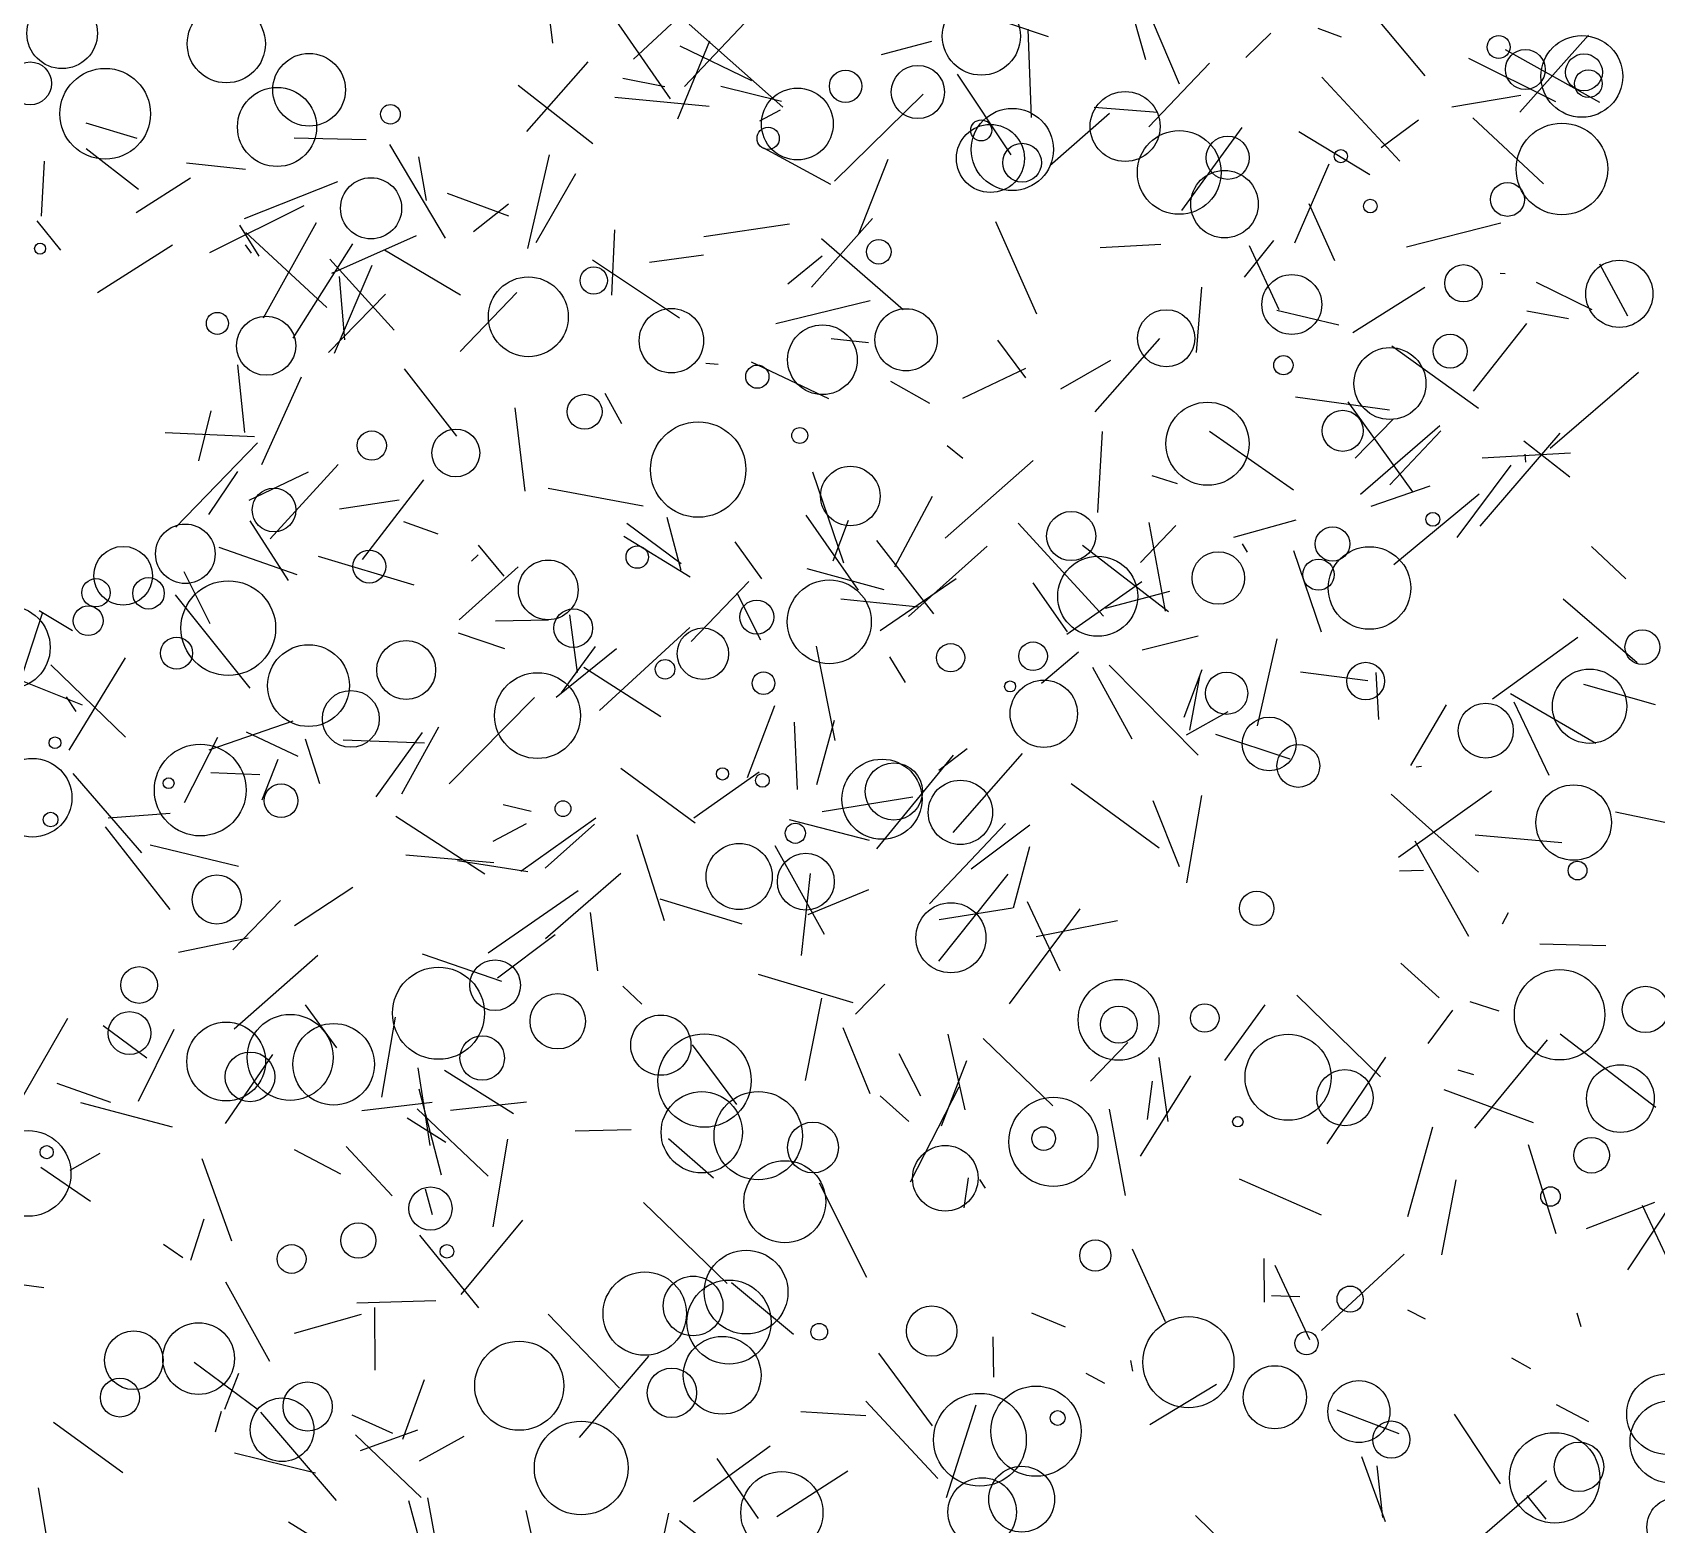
# Model space of a CAD drawing. Header units: millimetres. Extents: x -15 to 2017, y -16 to 2019.
# Drawn here: x 1496.4 to 1834.7, y 676.3 to 987.2 of the extents above; entities that cross this region are included whole.
import ezdxf

# ---------------------------------------------------------------- set-up
doc = ezdxf.new("R2010")
doc.units = ezdxf.units.MM

msp = doc.modelspace()

# ---------------------------------------------------------------- linework, layer by layer
at = {"color": 227}
for p, q in [((1602.28, 1004.83), (1604.75, 984.92)), ((1703.3, 917.16), (1690.15, 910.9)), ((1720.71, 762.86), (1724.01, 744.86))]:
    msp.add_line(p, q, dxfattribs=at)
at = {"color": 34}
for p, q in [((1621.62, 981.57), (1640.76, 999.5)), ((1550.66, 843.68), (1533.17, 837.61))]:
    msp.add_line(p, q, dxfattribs=at)
at = {"color": 225}
for p, q in [((1632.24, 975.89), (1650.71, 995.44)), ((1552.93, 951.07), (1533.28, 941.27))]:
    msp.add_line(p, q, dxfattribs=at)
at = {"color": 56}
for p, q in [((1724.24, 995.76), (1728.26, 981.5)), ((1618.08, 858.77), (1605.52, 848.59)), ((1792.89, 748.1), (1789.94, 732.5))]:
    msp.add_line(p, q, dxfattribs=at)
at = {"color": 104}
for p, q in [((1771.59, 995.92), (1786.49, 978.1)), ((1749.88, 942.76), (1756.04, 929.47)), ((1585.33, 864.8), (1597.62, 875.84))]:
    msp.add_line(p, q, dxfattribs=at)
at = {"color": 51}
for p, q in [((1735.37, 976.4), (1727.72, 994.4)), ((1762.3, 951.55), (1767.66, 939.64))]:
    msp.add_line(p, q, dxfattribs=at)
at = {"color": 165}
for p, q in [((1617.94, 989.64), (1629.22, 973.32)), ((1569.75, 941.89), (1585.55, 932.49)), ((1560.34, 887.92), (1572.77, 889.81)), ((1535.26, 879.96), (1551.47, 874.26)), ((1574.44, 761.07), (1582.51, 756))]:
    msp.add_line(p, q, dxfattribs=at)
at = {"color": 50}
for p, q in [((1652.74, 971.63), (1633.19, 988.87)), ((1527.71, 731.87), (1523.74, 734.69))]:
    msp.add_line(p, q, dxfattribs=at)
at = {"color": 15}
for p, q in [((1699.93, 989.06), (1707.99, 986.36)), ((1654.04, 823.18), (1670.73, 818.87)), ((1578.68, 681.91), (1581.65, 665.68))]:
    msp.add_line(p, q, dxfattribs=at)
at = {"color": 26}
for p, q in [((1769.1, 986.16), (1764.25, 988)), ((1565.91, 964.83), (1550.91, 965.16)), ((1755.6, 860.85), (1751.51, 842.69))]:
    msp.add_line(p, q, dxfattribs=at)
at = {"color": 91}
for p, q in [((1630.83, 969.18), (1637.5, 985.44)), ((1729.6, 894.86), (1734.89, 893.18))]:
    msp.add_line(p, q, dxfattribs=at)
at = {"color": 157}
for p, q in [((1683.68, 985.31), (1673.2, 982.49)), ((1631.57, 875.08), (1628.64, 886.12)), ((1613.65, 859.27), (1606.52, 849.62)), ((1550.99, 716.16), (1564.95, 720.17))]:
    msp.add_line(p, q, dxfattribs=at)
at = {"color": 218}
msp.add_line((1703.73, 987.82), (1704.49, 969.48), dxfattribs=at)
at = {"color": 124}
for p, q in [((1749.2, 981.95), (1754.35, 987.05)), ((1748.37, 967.38), (1735.77, 950.1)), ((1531.06, 897.9), (1533.66, 908.35)), ((1573.69, 885.31), (1580.87, 882.71)), ((1550.96, 754.43), (1560.58, 749.36))]:
    msp.add_line(p, q, dxfattribs=at)
at = {"color": 253}
for p, q in [((1806.28, 970.53), (1820.56, 986.6)), ((1738.89, 920.47), (1740, 934.13)), ((1665.21, 779.88), (1670.83, 766.09)), ((1685.81, 759.37), (1691.07, 772.97)), ((1508.52, 743.65), (1498.15, 750.68)), ((1641.14, 726.52), (1623.67, 743.42))]:
    msp.add_line(p, q, dxfattribs=at)
at = {"color": 130}
for p, q in [((1646.24, 977.1), (1631.37, 984.3)), ((1810.39, 797.29), (1824.2, 796.94)), ((1582.21, 770.99), (1596.59, 761.95))]:
    msp.add_line(p, q, dxfattribs=at)
at = {"color": 42}
for p, q in [((1813.76, 972.69), (1795.64, 981.76)), ((1567.11, 938.6), (1559.24, 920.29)), ((1753.1, 784.59), (1744.71, 773)), ((1732.97, 760.25), (1731.1, 773.62))]:
    msp.add_line(p, q, dxfattribs=at)
at = {"color": 245}
for p, q in [((1803.23, 983.64), (1822.86, 972.62)), ((1779.07, 908.5), (1759.54, 911.17))]:
    msp.add_line(p, q, dxfattribs=at)
at = {"color": 85}
for p, q in [((1599.39, 966.54), (1612.19, 981.02)), ((1619.36, 977.67), (1628.15, 975.88)), ((1814.61, 903.71), (1797.89, 884.28)), ((1628.04, 802.06), (1622.35, 820.01))]:
    msp.add_line(p, q, dxfattribs=at)
at = {"color": 48}
msp.add_line((1700.3, 961.66), (1689.11, 978.45), dxfattribs=at)
at = {"color": 198}
for p, q in [((1741.64, 980.74), (1728.95, 967.53)), ((1593.31, 790.18), (1605.3, 799.27)), ((1577.04, 689.6), (1586.36, 694.74))]:
    msp.add_line(p, q, dxfattribs=at)
at = {"color": 234}
for p, q in [((1781.27, 960.34), (1764.99, 977.87)), ((1609.5, 957.72), (1601.25, 943.34)), ((1735.35, 813.35), (1729.89, 827.08))]:
    msp.add_line(p, q, dxfattribs=at)
at = {"color": 176}
for p, q in [((1597.57, 976.17), (1613.16, 964.05)), ((1796.91, 758.89), (1812.01, 777.31)), ((1696.5, 715.4), (1696.62, 706.99))]:
    msp.add_line(p, q, dxfattribs=at)
at = {"color": 21}
for p, q in [((1652.45, 972.78), (1639.8, 975.88)), ((1754.92, 943.85), (1748.85, 936.2)), ((1573.38, 828.55), (1581.08, 842.5)), ((1526.82, 795.59), (1541.31, 798.56)), ((1672.67, 712.05), (1683.83, 696.85))]:
    msp.add_line(p, q, dxfattribs=at)
at = {"color": 121}
for p, q in [((1637.41, 971.71), (1617.71, 973.62)), ((1648.36, 873.31), (1642.79, 881.05)), ((1776.87, 844.06), (1776.33, 853.85)), ((1691.34, 748.52), (1690.43, 742.3))]:
    msp.add_line(p, q, dxfattribs=at)
at = {"color": 12}
for p, q in [((1652.14, 970.97), (1647.85, 968.72)), ((1660.9, 824.85), (1679.82, 827.92))]:
    msp.add_line(p, q, dxfattribs=at)
at = {"color": 93}
for p, q in [((1681.94, 974.31), (1663.46, 956.2)), ((1719.51, 865.53), (1701.72, 884.94)), ((1541.77, 850.58), (1526.18, 869.98))]:
    msp.add_line(p, q, dxfattribs=at)
at = {"color": 45}
msp.add_line((1730.82, 970.49), (1717.58, 971.5), dxfattribs=at)
at = {"color": 192}
for p, q in [((1792.1, 971.68), (1806.49, 974.09)), ((1672.22, 881.36), (1684.14, 866.03)), ((1610.4, 694.44), (1624.78, 711.39))]:
    msp.add_line(p, q, dxfattribs=at)
at = {"color": 170}
for p, q in [((1518.19, 965.08), (1507.63, 968.24)), ((1685, 685.89), (1670.01, 702.01)), ((1579.56, 663.74), (1574.79, 681.22))]:
    msp.add_line(p, q, dxfattribs=at)
at = {"color": 86}
for p, q in [((1720.78, 970.3), (1708.37, 959.39)), ((1699.62, 811.78), (1685.14, 793.68)), ((1792.77, 669.02), (1811.78, 685.51))]:
    msp.add_line(p, q, dxfattribs=at)
at = {"color": 89}
for p, q in [((1777.37, 963.19), (1785.14, 968.94)), ((1812.34, 832.39), (1805.1, 847.67)), ((1532.12, 739.96), (1529.33, 731.32))]:
    msp.add_line(p, q, dxfattribs=at)
at = {"color": 84}
for p, q in [((1796.49, 969.36), (1811.19, 955.6)), ((1776.49, 688.53), (1777.64, 677.81))]:
    msp.add_line(p, q, dxfattribs=at)
at = {"color": 27}
for p, q in [((1775.04, 957.54), (1760.22, 966.48)), ((1561.77, 755.04), (1571.32, 744.82)), ((1651.46, 677.98), (1666.29, 687.49))]:
    msp.add_line(p, q, dxfattribs=at)
at = {"color": 72}
msp.add_line((1518.49, 954.45), (1507.61, 962.95), dxfattribs=at)
at = {"color": 254}
for p, q in [((1570.81, 963.84), (1582.4, 944.3)), ((1612.6, 803.79), (1614.1, 791.67))]:
    msp.add_line(p, q, dxfattribs=at)
at = {"color": 20}
for p, q in [((1576.82, 961.28), (1578.39, 952.17)), ((1779.47, 828.48), (1797.65, 812.2)), ((1592.49, 814.14), (1574.19, 815.78))]:
    msp.add_line(p, q, dxfattribs=at)
at = {"color": 22}
msp.add_line((1604.08, 961.69), (1599.53, 942.14), dxfattribs=at)
at = {"color": 226}
msp.add_line((1662.72, 955.5), (1648.76, 963.07), dxfattribs=at)
at = {"color": 194}
for p, q in [((1498.27, 948.88), (1498.91, 960.32)), ((1840.33, 724.62), (1831.81, 742.75))]:
    msp.add_line(p, q, dxfattribs=at)
at = {"color": 145}
msp.add_line((1540.78, 958.59), (1528.49, 959.93), dxfattribs=at)
at = {"color": 107}
for p, q in [((1668.49, 945.08), (1674.64, 960.79)), ((1831.01, 916.31), (1812.55, 900.48)), ((1797.78, 890.97), (1780, 876.24)), ((1695.26, 880.15), (1678.93, 865.46)), ((1549.72, 676.89), (1569.24, 664.83))]:
    msp.add_line(p, q, dxfattribs=at)
at = {"color": 106}
for p, q in [((1759.41, 943.34), (1766.53, 959.79)), ((1822.09, 839), (1804.3, 849.35))]:
    msp.add_line(p, q, dxfattribs=at)
at = {"color": 101}
msp.add_line((1529.31, 956.78), (1517.98, 949.62), dxfattribs=at)
at = {"color": 236}
msp.add_line((1540.6, 948.41), (1560.03, 956.14), dxfattribs=at)
at = {"color": 54}
msp.add_line((1595.67, 948.92), (1582.88, 953.6), dxfattribs=at)
at = {"color": 195}
for p, q in [((1595.59, 951.43), (1588.27, 945.61)), ((1718.83, 942.39), (1731.5, 943.03)), ((1663.4, 843.84), (1659.71, 830.39)), ((1543.76, 832.52), (1533.59, 832.92)), ((1732.44, 718.56), (1725.59, 733.71)), ((1686.83, 681.92), (1693, 701.24))]:
    msp.add_line(p, q, dxfattribs=at)
at = {"color": 216}
msp.add_line((1497.35, 947.89), (1502.24, 941.84), dxfattribs=at)
at = {"color": 92}
for p, q in [((1555.52, 947.49), (1544.45, 927.62)), ((1636.65, 918.25), (1639.25, 918.08)), ((1705.49, 798.83), (1722.44, 802.19)), ((1493.33, 763.67), (1503.75, 781.84))]:
    msp.add_line(p, q, dxfattribs=at)
at = {"color": 23}
for p, q in [((1636.25, 944.67), (1654.08, 947.3)), ((1557.74, 929.87), (1540.87, 945.47))]:
    msp.add_line(p, q, dxfattribs=at)
at = {"color": 95}
for p, q in [((1671.4, 948.4), (1658.71, 934.1)), ((1781.11, 695.24), (1768.19, 700.14))]:
    msp.add_line(p, q, dxfattribs=at)
at = {"color": 11}
for p, q in [((1697.01, 947.8), (1705.55, 928.52)), ((1683.29, 805.62), (1699.12, 822.34))]:
    msp.add_line(p, q, dxfattribs=at)
at = {"color": 137}
for p, q in [((1802.31, 947.46), (1782.62, 942.44)), ((1834.31, 743.43), (1820.08, 737.93))]:
    msp.add_line(p, q, dxfattribs=at)
at = {"color": 87}
msp.add_line((1543.62, 940.59), (1539.62, 947.05), dxfattribs=at)
at = {"color": 16}
for p, q in [((1576.33, 944.82), (1558.73, 936.95)), ((1704.2, 822.02), (1691.98, 812.83)), ((1599.33, 764.33), (1583.5, 762.6))]:
    msp.add_line(p, q, dxfattribs=at)
at = {"color": 74}
msp.add_line((1617.64, 946.08), (1617.02, 932.45), dxfattribs=at)
at = {"color": 221}
for p, q in [((1677.78, 929.35), (1660.76, 944.19)), ((1579.72, 740.84), (1578.29, 746.18))]:
    msp.add_line(p, q, dxfattribs=at)
at = {"color": 37}
for p, q in [((1525.57, 942.83), (1509.97, 932.92)), ((1645.39, 831.94), (1651.06, 846.97)), ((1828.78, 729.35), (1838.72, 744.45)), ((1656.46, 699.88), (1670.01, 699.06))]:
    msp.add_line(p, q, dxfattribs=at)
at = {"color": 13}
for p, q in [((1540.75, 942.9), (1542, 941.19)), ((1592.4, 738.36), (1595.43, 756.57))]:
    msp.add_line(p, q, dxfattribs=at)
at = {"color": 161}
for p, q in [((1563.07, 943.11), (1550.66, 923.5)), ((1717.22, 854.93), (1725.45, 840.03))]:
    msp.add_line(p, q, dxfattribs=at)
at = {"color": 75}
for p, q in [((1636.21, 940.77), (1624.93, 939.21)), ((1797.62, 908.83), (1779.59, 921.8)), ((1710.53, 791.57), (1703.71, 806.02)), ((1766.12, 755.6), (1778.33, 773.7))]:
    msp.add_line(p, q, dxfattribs=at)
at = {"color": 111}
for p, q in [((1653.74, 934.83), (1660.92, 940.64)), ((1547.49, 835.68), (1544.16, 827.21))]:
    msp.add_line(p, q, dxfattribs=at)
at = {"color": 52}
for p, q in [((1558.39, 939.96), (1571.79, 925.15)), ((1552.38, 915.36), (1544.12, 897.11)), ((1663.21, 877.08), (1666.37, 885.59))]:
    msp.add_line(p, q, dxfattribs=at)
at = {"color": 220}
for p, q in [((1631.19, 927.63), (1613.08, 939.76)), ((1670.6, 922.51), (1662.81, 923.36))]:
    msp.add_line(p, q, dxfattribs=at)
at = {"color": 193}
for p, q in [((1828.75, 928.08), (1822.9, 938.88)), ((1683.36, 909.89), (1675.25, 914.47))]:
    msp.add_line(p, q, dxfattribs=at)
at = {"color": 55}
for p, q in [((1561.5, 923.11), (1560.37, 936.35)), ((1796.95, 820.02), (1814.98, 818.39)), ((1638.99, 690.07), (1647.58, 677.54))]:
    msp.add_line(p, q, dxfattribs=at)
at = {"color": 153}
msp.add_line((1771.44, 924.68), (1786.49, 934.07), dxfattribs=at)
at = {"color": 29}
for p, q in [((1802.15, 937.02), (1803.23, 936.93)), ((1789.57, 905.21), (1773.05, 890.89))]:
    msp.add_line(p, q, dxfattribs=at)
at = {"color": 249}
for p, q in [((1809.67, 935.14), (1821.26, 929.48)), ((1526.29, 884.09), (1543.26, 901.68)), ((1737.5, 841.78), (1739.61, 852.97)), ((1807.99, 755.49), (1813.76, 736.97))]:
    msp.add_line(p, q, dxfattribs=at)
at = {"color": 172}
for p, q in [((1558.06, 920.48), (1569.98, 932.67)), ((1721, 918.82), (1710.6, 912.88))]:
    msp.add_line(p, q, dxfattribs=at)
at = {"color": 25}
for p, q in [((1597.29, 932.98), (1585.54, 920.69)), ((1583.25, 830.63), (1601.02, 848.62))]:
    msp.add_line(p, q, dxfattribs=at)
at = {"color": 174}
for p, q in [((1670.89, 931.25), (1651.25, 926.45)), ((1739.27, 861.36), (1727.57, 858.46)), ((1525.07, 804.44), (1511.59, 821.68)), ((1538.14, 796.03), (1548.05, 806.3))]:
    msp.add_line(p, q, dxfattribs=at)
at = {"color": 147}
for p, q in [((1768.52, 926.22), (1755.63, 929.22)), ((1746.65, 882.04), (1759.68, 885.66)), ((1667.83, 782.62), (1673.99, 788.92))]:
    msp.add_line(p, q, dxfattribs=at)
at = {"color": 204}
for p, q in [((1816.36, 927.52), (1807.7, 929.12)), ((1645.67, 872.78), (1633.64, 860.28))]:
    msp.add_line(p, q, dxfattribs=at)
at = {"color": 144}
msp.add_line((1807.61, 926.53), (1796.51, 912.41), dxfattribs=at)
at = {"color": 205}
for p, q in [((1697.46, 923.07), (1703.31, 915.24)), ((1679.3, 747.73), (1689.49, 767.53)), ((1636.48, 672.95), (1631.18, 677.12))]:
    msp.add_line(p, q, dxfattribs=at)
at = {"color": 99}
msp.add_line((1717.82, 908.13), (1731.26, 923.44), dxfattribs=at)
at = {"color": 24}
msp.add_line((1540.67, 903.83), (1539.21, 917.93), dxfattribs=at)
at = {"color": 31}
msp.add_line((1573.83, 917.08), (1584.74, 903.03), dxfattribs=at)
at = {"color": 173}
msp.add_line((1662.28, 910.83), (1646.2, 918.51), dxfattribs=at)
at = {"color": 118}
for p, q in [((1619.19, 905.61), (1615.69, 911.92)), ((1567.68, 721.52), (1567.76, 708.51))]:
    msp.add_line(p, q, dxfattribs=at)
at = {"color": 133}
msp.add_line((1783.99, 891.45), (1770.48, 910.2), dxfattribs=at)
at = {"color": 163}
for p, q in [((1596.89, 908.98), (1599.01, 891.6)), ((1658.92, 895.66), (1665.33, 876.67)), ((1688.24, 820.52), (1702.65, 836.97))]:
    msp.add_line(p, q, dxfattribs=at)
at = {"color": 169}
for p, q in [((1524.07, 903.85), (1542.65, 902.99)), ((1830.69, 855.83), (1815.29, 869.07))]:
    msp.add_line(p, q, dxfattribs=at)
at = {"color": 14}
for p, q in [((1719.22, 904.05), (1718.27, 887.14)), ((1644.23, 801.41), (1627.19, 806.59))]:
    msp.add_line(p, q, dxfattribs=at)
at = {"color": 167}
for p, q in [((1741.64, 904.13), (1759.13, 891.89)), ((1704.8, 872.48), (1711.95, 862.27))]:
    msp.add_line(p, q, dxfattribs=at)
at = {"color": 178}
msp.add_line((1779.84, 906.59), (1771.98, 898.48), dxfattribs=at)
at = {"color": 109}
msp.add_line((1789.77, 904.16), (1779.14, 892.9), dxfattribs=at)
at = {"color": 33}
for p, q in [((1690.19, 898.41), (1686.99, 901.08)), ((1534.52, 695.66), (1535.82, 699.94))]:
    msp.add_line(p, q, dxfattribs=at)
at = {"color": 215}
for p, q in [((1807.08, 902.1), (1816.64, 894.57)), ((1681.48, 765.54), (1676.93, 774.37))]:
    msp.add_line(p, q, dxfattribs=at)
at = {"color": 250}
msp.add_line((1560.08, 897.16), (1545.94, 881.64), dxfattribs=at)
at = {"color": 207}
for p, q in [((1704.84, 898.01), (1686.53, 881.82)), ((1634.49, 822.41), (1618.97, 833.82)), ((1623.32, 784.74), (1619.42, 788.45))]:
    msp.add_line(p, q, dxfattribs=at)
at = {"color": 115}
for p, q in [((1804.35, 896.99), (1793.15, 881.95)), ((1843.02, 821.2), (1826.16, 824.71)), ((1795.86, 785.26), (1801.87, 783.33))]:
    msp.add_line(p, q, dxfattribs=at)
at = {"color": 68}
for p, q in [((1798.44, 898.54), (1816.78, 899.61)), ((1603.83, 892.23), (1623.6, 888.57)), ((1569.19, 765.35), (1572.06, 782.04)), ((1628.93, 678.71), (1626.88, 669.37))]:
    msp.add_line(p, q, dxfattribs=at)
at = {"color": 44}
msp.add_line((1807.27, 899.34), (1807.43, 897.63), dxfattribs=at)
at = {"color": 18}
msp.add_line((1539.12, 895.69), (1533.06, 886.77), dxfattribs=at)
at = {"color": 69}
msp.add_line((1541.53, 889.74), (1553.93, 895.64), dxfattribs=at)
at = {"color": 175}
for p, q in [((1565.15, 877.34), (1577.95, 893.98)), ((1818.36, 861.15), (1800.59, 848.25)), ((1539.33, 813.44), (1520.96, 817.82))]:
    msp.add_line(p, q, dxfattribs=at)
at = {"color": 203}
msp.add_line((1683.82, 890.51), (1675.98, 875.79), dxfattribs=at)
at = {"color": 103}
for p, q in [((1775.31, 888.46), (1787.59, 892.73)), ((1608.25, 865.82), (1609.85, 853.82)), ((1725.62, 708.24), (1725.22, 710.51)), ((1650.09, 692.66), (1634.1, 681.06))]:
    msp.add_line(p, q, dxfattribs=at)
at = {"color": 10}
for p, q in [((1657.49, 886.63), (1668.45, 870.98)), ((1563.13, 809.01), (1551.02, 801.07))]:
    msp.add_line(p, q, dxfattribs=at)
at = {"color": 134}
msp.add_line((1541.72, 885.39), (1549.69, 872.99), dxfattribs=at)
at = {"color": 128}
for p, q in [((1620.24, 884.97), (1631.57, 876.52)), ((1539.3, 707.79), (1536.43, 700.26))]:
    msp.add_line(p, q, dxfattribs=at)
at = {"color": 185}
for p, q in [((1727.25, 876.74), (1734.59, 884.47)), ((1748.38, 880.61), (1749.42, 878.89)), ((1536.64, 759.88), (1546.45, 774.26))]:
    msp.add_line(p, q, dxfattribs=at)
at = {"color": 237}
msp.add_line((1732.45, 866.61), (1729.06, 885.06), dxfattribs=at)
at = {"color": 188}
for p, q in [((1589.24, 880.35), (1594.59, 873.9)), ((1571.46, 695.27), (1562.98, 699.12))]:
    msp.add_line(p, q, dxfattribs=at)
at = {"color": 126}
for p, q in [((1633.43, 873.7), (1619.62, 882.15)), ((1781.46, 793.27), (1789.42, 786.04))]:
    msp.add_line(p, q, dxfattribs=at)
at = {"color": 160}
for p, q in [((1733.07, 866.46), (1715.13, 880.31)), ((1657.69, 875.48), (1673.74, 871.11)), ((1678.27, 851.71), (1675.04, 857.11))]:
    msp.add_line(p, q, dxfattribs=at)
at = {"color": 206}
msp.add_line((1828.32, 873.33), (1821.18, 880.07), dxfattribs=at)
at = {"color": 151}
for p, q in [((1575.89, 872.01), (1556.02, 877.98)), ((1714.35, 858.07), (1706.62, 851.56)), ((1786.16, 812.54), (1781.21, 812.42))]:
    msp.add_line(p, q, dxfattribs=at)
at = {"color": 168}
msp.add_line((1589.25, 878.34), (1587.85, 876.99), dxfattribs=at)
at = {"color": 162}
for p, q in [((1764.96, 862.21), (1759.21, 879.16)), ((1559.74, 681.29), (1544.01, 699.76))]:
    msp.add_line(p, q, dxfattribs=at)
at = {"color": 1}
msp.add_line((1533.45, 863.97), (1528.01, 874.83), dxfattribs=at)
at = {"color": 222}
for p, q in [((1673, 862.58), (1688.84, 873.39)), ((1685.31, 802.34), (1700.58, 804.83))]:
    msp.add_line(p, q, dxfattribs=at)
at = {"color": 141}
msp.add_line((1643.16, 870.41), (1648.05, 860.63), dxfattribs=at)
at = {"color": 100}
msp.add_line((1711.91, 861.8), (1727.53, 872.77), dxfattribs=at)
at = {"color": 110}
for p, q in [((1719.92, 867.24), (1733.32, 870.74)), ((1498.43, 866.12), (1493.35, 850.56))]:
    msp.add_line(p, q, dxfattribs=at)
at = {"color": 3}
msp.add_line((1497.79, 866.71), (1504.76, 862.58), dxfattribs=at)
at = {"color": 60}
for p, q in [((1681.07, 867.44), (1664.84, 869.08)), ((1500.24, 855.45), (1515.78, 840.37))]:
    msp.add_line(p, q, dxfattribs=at)
at = {"color": 200}
for p, q in [((1603.94, 864.7), (1592.89, 864.53)), ((1704.11, 817.49), (1700.73, 804.76)), ((1538.45, 779.61), (1555.88, 794.95)), ((1500.8, 697.63), (1515.24, 687.19))]:
    msp.add_line(p, q, dxfattribs=at)
at = {"color": 242}
for p, q in [((1633.33, 863.23), (1614.53, 845.91)), ((1578, 706.48), (1573.52, 694.05)), ((1820.65, 697.69), (1813.9, 701.26))]:
    msp.add_line(p, q, dxfattribs=at)
at = {"color": 152}
msp.add_line((1594.83, 858.76), (1585.14, 862.02), dxfattribs=at)
at = {"color": 123}
msp.add_line((1659.67, 859.33), (1663.55, 839.65), dxfattribs=at)
at = {"color": 171}
msp.add_line((1504.02, 837.66), (1515.81, 856.87), dxfattribs=at)
at = {"color": 88}
for p, q in [((1506.85, 847.04), (1492.58, 852.71)), ((1594.21, 789.42), (1577.68, 795.13))]:
    msp.add_line(p, q, dxfattribs=at)
at = {"color": 66}
msp.add_line((1627.33, 844.6), (1611.3, 854.86), dxfattribs=at)
at = {"color": 180}
for p, q in [((1739.27, 836.6), (1720.74, 855.34)), ((1600.32, 824.85), (1594.45, 826.28))]:
    msp.add_line(p, q, dxfattribs=at)
at = {"color": 116}
msp.add_line((1736.31, 844.52), (1740.11, 854.46), dxfattribs=at)
at = {"color": 190}
msp.add_line((1760.54, 853.95), (1774.6, 852.17), dxfattribs=at)
at = {"color": 96}
for p, q in [((1819.49, 851.37), (1834.43, 847.16)), ((1800.37, 829.11), (1781, 815.25))]:
    msp.add_line(p, q, dxfattribs=at)
at = {"color": 6}
msp.add_line((1505.48, 845.72), (1503.53, 848.77), dxfattribs=at)
at = {"color": 82}
msp.add_line((1783.56, 834.43), (1790.98, 847.1), dxfattribs=at)
at = {"color": 243}
msp.add_line((1655.07, 843.49), (1655.73, 829.43), dxfattribs=at)
at = {"color": 131}
for p, q in [((1736.82, 840.87), (1745.5, 845.68)), ((1795.65, 798.8), (1784.42, 818.7))]:
    msp.add_line(p, q, dxfattribs=at)
at = {"color": 246}
msp.add_line((1528.06, 826.75), (1535.04, 840.37), dxfattribs=at)
at = {"color": 197}
for p, q in [((1551.76, 836.35), (1540.98, 841.39)), ((1787.17, 776.54), (1792.31, 783.46))]:
    msp.add_line(p, q, dxfattribs=at)
at = {"color": 210}
msp.add_line((1556.29, 830.64), (1553.31, 839.92), dxfattribs=at)
at = {"color": 94}
for p, q in [((1561.13, 839.82), (1578.08, 839.14)), ((1576.53, 762.91), (1591.34, 748.89))]:
    msp.add_line(p, q, dxfattribs=at)
at = {"color": 77}
msp.add_line((1567.98, 827.91), (1577.68, 841.31), dxfattribs=at)
at = {"color": 150}
for p, q in [((1742.86, 840.95), (1758.34, 835.81)), ((1678.98, 760.31), (1673.03, 765.6))]:
    msp.add_line(p, q, dxfattribs=at)
at = {"color": 59}
msp.add_line((1672.33, 817.1), (1688.27, 836.6), dxfattribs=at)
at = {"color": 239}
for p, q in [((1685.23, 833.47), (1691.13, 837.96)), ((1764.96, 716.73), (1782.19, 732.62))]:
    msp.add_line(p, q, dxfattribs=at)
at = {"color": 8}
msp.add_line((1519.2, 816.23), (1504.87, 832.76), dxfattribs=at)
at = {"color": 7}
msp.add_line((1634.2, 823.55), (1647.77, 833.11), dxfattribs=at)
at = {"color": 241}
for p, q in [((1785.75, 834.27), (1784.69, 834.07)), ((1619, 811.98), (1603.28, 798.33))]:
    msp.add_line(p, q, dxfattribs=at)
at = {"color": 143}
msp.add_line((1712.8, 830.68), (1731.13, 817.28), dxfattribs=at)
at = {"color": 214}
for p, q in [((1736.91, 810.01), (1739.98, 828.2)), ((1510.42, 753.64), (1504.17, 750.07))]:
    msp.add_line(p, q, dxfattribs=at)
at = {"color": 19}
for p, q in [((1525.08, 824.45), (1512.2, 823.51)), ((1786.58, 719.12), (1782.9, 720.99))]:
    msp.add_line(p, q, dxfattribs=at)
at = {"color": 9}
msp.add_line((1590.62, 811.82), (1572.13, 823.83), dxfattribs=at)
at = {"color": 251}
for p, q in [((1592.37, 818.72), (1599.34, 822.39)), ((1814.68, 778.57), (1834.62, 763.24)), ((1728.7, 760.71), (1729.7, 768.71)), ((1618.71, 704.73), (1603.81, 720.13))]:
    msp.add_line(p, q, dxfattribs=at)
at = {"color": 76}
for p, q in [((1598.16, 812.44), (1613.74, 823.57)), ((1660.26, 747.5), (1670.12, 727.84))]:
    msp.add_line(p, q, dxfattribs=at)
at = {"color": 129}
msp.add_line((1613.52, 822.24), (1603.19, 813.05), dxfattribs=at)
at = {"color": 2}
msp.add_line((1651.07, 817.79), (1661.34, 799.29), dxfattribs=at)
at = {"color": 136}
msp.add_line((1599.62, 812.29), (1584.92, 814.59), dxfattribs=at)
at = {"color": 35}
msp.add_line((1658.42, 811.98), (1656.51, 794.84), dxfattribs=at)
at = {"color": 127}
for p, q in [((1591.36, 795.43), (1610.08, 808.43)), ((1589.39, 721.47), (1577.13, 736.6))]:
    msp.add_line(p, q, dxfattribs=at)
at = {"color": 209}
for p, q in [((1670.6, 808.56), (1657.9, 803.36)), ((1687.07, 778.47), (1690.65, 762.73)), ((1764.94, 740.74), (1747.86, 748.26))]:
    msp.add_line(p, q, dxfattribs=at)
at = {"color": 122}
msp.add_line((1714.61, 804.6), (1699.88, 784.77), dxfattribs=at)
at = {"color": 39}
msp.add_line((1802.67, 801.43), (1803.92, 803.81), dxfattribs=at)
at = {"color": 80}
for p, q in [((1667.37, 784.99), (1647.64, 790.94)), ((1598.51, 739.74), (1585.64, 724.25)), ((1563.96, 722.5), (1580.42, 722.99))]:
    msp.add_line(p, q, dxfattribs=at)
at = {"color": 90}
msp.add_line((1660.79, 785.97), (1657.35, 768.79), dxfattribs=at)
at = {"color": 36}
msp.add_line((1759.78, 786.57), (1777.21, 769.61), dxfattribs=at)
at = {"color": 17}
for p, q in [((1553.25, 784.61), (1559.74, 775.6)), ((1621.16, 758.56), (1609.48, 758.25)), ((1538.52, 691.26), (1555.38, 687.12))]:
    msp.add_line(p, q, dxfattribs=at)
at = {"color": 117}
msp.add_line((1511.13, 780.31), (1520.24, 773.58), dxfattribs=at)
at = {"color": 196}
msp.add_line((1525.85, 779.45), (1518.44, 764.46), dxfattribs=at)
at = {"color": 184}
for p, q in [((1643.12, 763.81), (1633.92, 776.26)), ((1737.65, 769.78), (1727.14, 753.07))]:
    msp.add_line(p, q, dxfattribs=at)
at = {"color": 63}
msp.add_line((1694.47, 777.59), (1708.95, 763.53), dxfattribs=at)
at = {"color": 120}
msp.add_line((1716.85, 768.7), (1724.6, 776.77), dxfattribs=at)
at = {"color": 58}
msp.add_line((1579.24, 755.25), (1576.77, 771.49), dxfattribs=at)
at = {"color": 70}
msp.add_line((1501.46, 768.3), (1512.63, 764.33), dxfattribs=at)
at = {"color": 212}
for p, q in [((1793.31, 771.07), (1796.61, 770.07)), ((1802.24, 684.78), (1792.68, 699.34))]:
    msp.add_line(p, q, dxfattribs=at)
at = {"color": 5}
msp.add_line((1576.91, 767.1), (1581.57, 749.18), dxfattribs=at)
at = {"color": 179}
for p, q in [((1809.07, 760.03), (1790.51, 766.91)), ((1654.93, 715.93), (1642.02, 726.65))]:
    msp.add_line(p, q, dxfattribs=at)
at = {"color": 28}
for p, q in [((1506.42, 764.21), (1525.5, 759.19)), ((1782.9, 740.48), (1788.16, 759.16))]:
    msp.add_line(p, q, dxfattribs=at)
at = {"color": 97}
msp.add_line((1564.99, 762.55), (1579.65, 764.32), dxfattribs=at)
at = {"color": 46}
for p, q in [((1628.91, 756.77), (1638.27, 748.55)), ((1577.39, 681.94), (1563.69, 694.97))]:
    msp.add_line(p, q, dxfattribs=at)
at = {"color": 255}
msp.add_line((1537.94, 735.38), (1531.79, 752.52), dxfattribs=at)
at = {"color": 155}
msp.add_line((1693.7, 748.22), (1694.87, 746.38), dxfattribs=at)
at = {"color": 43}
msp.add_line((1752.92, 731.72), (1752.99, 722.62), dxfattribs=at)
at = {"color": 201}
msp.add_line((1762.48, 714.83), (1755.32, 730.28), dxfattribs=at)
at = {"color": 98}
msp.add_line((1493.65, 726.37), (1498.76, 725.73), dxfattribs=at)
at = {"color": 158}
msp.add_line((1545.84, 710.3), (1536.72, 726.79), dxfattribs=at)
at = {"color": 235}
msp.add_line((1760.45, 723.76), (1754.53, 723.99), dxfattribs=at)
at = {"color": 30}
msp.add_line((1704.5, 720.43), (1711.57, 717.47), dxfattribs=at)
at = {"color": 182}
msp.add_line((1818.16, 720.45), (1818.96, 717.54), dxfattribs=at)
at = {"color": 183}
msp.add_line((1808.52, 708.74), (1804.61, 711.01), dxfattribs=at)
at = {"color": 81}
for p, q in [((1530.09, 710.13), (1543.23, 700.44)), ((1497.58, 683.99), (1499.76, 671.13))]:
    msp.add_line(p, q, dxfattribs=at)
at = {"color": 223}
msp.add_line((1719.77, 705.7), (1715.89, 707.75), dxfattribs=at)
at = {"color": 119}
msp.add_line((1743.07, 705.5), (1729.21, 697.12), dxfattribs=at)
at = {"color": 113}
msp.add_line((1576.64, 695.98), (1564.68, 691.67), dxfattribs=at)
at = {"color": 156}
msp.add_line((1778.26, 676.87), (1773.31, 690.42), dxfattribs=at)
at = {"color": 213}
msp.add_line((1807.68, 682.39), (1811.65, 677.45), dxfattribs=at)
at = {"color": 208}
msp.add_line((1599.17, 679.25), (1601.34, 669.61), dxfattribs=at)
at = {"color": 57}
msp.add_line((1757.91, 659.44), (1738.71, 678.23), dxfattribs=at)
at = {"color": 231}
msp.add_circle((1502.59, 986.99), 7.35, dxfattribs=at)
at = {"color": 140}
for centre, radius in [((1536.79, 984.82), 8.14), ((1635.85, 758.04), 8.47)]:
    msp.add_circle(centre, radius, dxfattribs=at)
at = {"color": 197}
msp.add_circle((1694.08, 986.4), 8.13, dxfattribs=at)
at = {"color": 200}
for centre, radius in [((1801.85, 984.13), 2.39), ((1709.09, 756.04), 9.28)]:
    msp.add_circle(centre, radius, dxfattribs=at)
at = {"color": 173}
msp.add_circle((1819.17, 978.02), 8.51, dxfattribs=at)
at = {"color": 76}
msp.add_circle((1554.04, 975.22), 7.57, dxfattribs=at)
at = {"color": 97}
msp.add_circle((1807.4, 979.45), 4.15, dxfattribs=at)
at = {"color": 139}
for centre, radius in [((1819.62, 978.87), 3.84), ((1550.09, 773.64), 8.95)]:
    msp.add_circle(centre, radius, dxfattribs=at)
at = {"color": 48}
msp.add_circle((1495.91, 976.56), 4.47, dxfattribs=at)
at = {"color": 15}
msp.add_circle((1511.56, 970.23), 9.45, dxfattribs=at)
at = {"color": 217}
msp.add_circle((1665.79, 975.96), 3.37, dxfattribs=at)
at = {"color": 248}
msp.add_circle((1680.86, 974.76), 5.55, dxfattribs=at)
at = {"color": 179}
msp.add_circle((1820.54, 976.5), 2.87, dxfattribs=at)
at = {"color": 126}
msp.add_circle((1547.36, 967.48), 8.24, dxfattribs=at)
at = {"color": 61}
msp.add_circle((1655.75, 968.1), 7.48, dxfattribs=at)
at = {"color": 147}
msp.add_circle((1724.03, 967.58), 7.29, dxfattribs=at)
at = {"color": 230}
msp.add_circle((1570.98, 970.12), 2.04, dxfattribs=at)
at = {"color": 145}
msp.add_circle((1700.53, 962.79), 8.56, dxfattribs=at)
at = {"color": 135}
for centre, radius in [((1695.96, 960.92), 7.09), ((1744.73, 951.4), 7.04), ((1740.62, 781.84), 2.97)]:
    msp.add_circle(centre, radius, dxfattribs=at)
at = {"color": 159}
msp.add_circle((1694.05, 966.77), 2.19, dxfattribs=at)
at = {"color": 131}
for centre, radius in [((1815.02, 958.73), 9.54), ((1659, 754.86), 5.3)]:
    msp.add_circle(centre, radius, dxfattribs=at)
at = {"color": 70}
msp.add_circle((1649.67, 965.11), 2.32, dxfattribs=at)
at = {"color": 13}
msp.add_circle((1735.31, 958.01), 8.73, dxfattribs=at)
at = {"color": 110}
msp.add_circle((1745.4, 961.06), 4.5, dxfattribs=at)
at = {"color": 65}
msp.add_circle((1702.57, 960.04), 4.04, dxfattribs=at)
at = {"color": 50}
for centre, radius in [((1768.96, 961.4), 1.38), ((1590.1, 773.51), 4.63)]:
    msp.add_circle(centre, radius, dxfattribs=at)
at = {"color": 96}
msp.add_circle((1566.95, 950.54), 6.37, dxfattribs=at)
at = {"color": 88}
msp.add_circle((1803.68, 952.38), 3.52, dxfattribs=at)
at = {"color": 20}
msp.add_circle((1775.11, 951), 1.42, dxfattribs=at)
at = {"color": 156}
for centre, radius in [((1672.71, 941.47), 2.56), ((1603.85, 871.04), 6.22), ((1559.16, 772.21), 8.49), ((1686.57, 748.46), 6.83)]:
    msp.add_circle(centre, radius, dxfattribs=at)
at = {"color": 75}
msp.add_circle((1498, 942.14), 1.15, dxfattribs=at)
at = {"color": 172}
for centre, radius in [((1613.33, 935.49), 2.84), ((1687.74, 798.56), 7.3)]:
    msp.add_circle(centre, radius, dxfattribs=at)
at = {"color": 213}
for centre, radius in [((1794.51, 934.92), 3.88), ((1622.4, 877.88), 2.34), ((1524.77, 830.76), 1.13), ((1536.77, 772.78), 8.21)]:
    msp.add_circle(centre, radius, dxfattribs=at)
at = {"color": 94}
for centre, radius in [((1826.98, 932.72), 6.99), ((1737.21, 710.13), 9.5)]:
    msp.add_circle(centre, radius, dxfattribs=at)
at = {"color": 38}
msp.add_circle((1599.71, 927.93), 8.32, dxfattribs=at)
at = {"color": 22}
for centre, radius in [((1758.76, 930.49), 6.23), ((1755.21, 702.84), 6.57)]:
    msp.add_circle(centre, radius, dxfattribs=at)
at = {"color": 245}
msp.add_circle((1534.93, 926.55), 2.29, dxfattribs=at)
at = {"color": 11}
msp.add_circle((1545.08, 921.9), 6.16, dxfattribs=at)
at = {"color": 206}
msp.add_circle((1629.51, 922.95), 6.71, dxfattribs=at)
at = {"color": 154}
for centre, radius in [((1678.4, 923.14), 6.48), ((1528.25, 878.55), 6.2)]:
    msp.add_circle(centre, radius, dxfattribs=at)
at = {"color": 25}
msp.add_circle((1732.6, 923.45), 5.96, dxfattribs=at)
at = {"color": 29}
for centre, radius in [((1660.98, 918.98), 7.26), ((1647.6, 757.33), 9.21)]:
    msp.add_circle(centre, radius, dxfattribs=at)
at = {"color": 191}
msp.add_circle((1791.74, 920.78), 3.54, dxfattribs=at)
at = {"color": 238}
msp.add_circle((1779.2, 914.03), 7.5, dxfattribs=at)
at = {"color": 142}
for centre, radius in [((1647.41, 915.46), 2.42), ((1567.1, 901.1), 3.05)]:
    msp.add_circle(centre, radius, dxfattribs=at)
at = {"color": 55}
msp.add_circle((1757.01, 917.85), 2.01, dxfattribs=at)
at = {"color": 134}
msp.add_circle((1611.42, 908.14), 3.64, dxfattribs=at)
at = {"color": 91}
for centre, radius in [((1741.2, 901.49), 8.66), ((1580.99, 782.83), 9.59)]:
    msp.add_circle(centre, radius, dxfattribs=at)
at = {"color": 188}
for centre, radius in [((1769.36, 904.17), 4.28), ((1655.33, 820.33), 2.1)]:
    msp.add_circle(centre, radius, dxfattribs=at)
at = {"color": 77}
for centre, radius in [((1584.59, 899.56), 4.98), ((1647.29, 865.38), 3.54)]:
    msp.add_circle(centre, radius, dxfattribs=at)
at = {"color": 227}
msp.add_circle((1635.09, 896.1), 9.94, dxfattribs=at)
at = {"color": 116}
msp.add_circle((1656.25, 903.2), 1.65, dxfattribs=at)
at = {"color": 95}
for centre, radius in [((1666.79, 890.59), 6.19), ((1827.2, 765.07), 7.05)]:
    msp.add_circle(centre, radius, dxfattribs=at)
at = {"color": 207}
msp.add_circle((1546.73, 887.68), 4.54, dxfattribs=at)
at = {"color": 235}
msp.add_circle((1712.8, 882.25), 5.12, dxfattribs=at)
at = {"color": 19}
msp.add_circle((1788.13, 885.74), 1.45, dxfattribs=at)
at = {"color": 171}
msp.add_circle((1767.24, 880.6), 3.59, dxfattribs=at)
at = {"color": 9}
msp.add_circle((1515.29, 873.99), 6.11, dxfattribs=at)
at = {"color": 212}
for centre, radius in [((1774.93, 871.43), 8.6), ((1689.71, 824.69), 6.7), ((1761.81, 714.09), 2.43)]:
    msp.add_circle(centre, radius, dxfattribs=at)
at = {"color": 57}
msp.add_circle((1566.58, 875.89), 3.42, dxfattribs=at)
at = {"color": 108}
msp.add_circle((1718.32, 869.7), 8.34, dxfattribs=at)
at = {"color": 82}
msp.add_circle((1743.45, 873.51), 5.48, dxfattribs=at)
at = {"color": 184}
msp.add_circle((1764.32, 874.21), 3.25, dxfattribs=at)
at = {"color": 86}
msp.add_circle((1509.64, 870.44), 2.95, dxfattribs=at)
at = {"color": 41}
msp.add_circle((1520.58, 870.33), 3.28, dxfattribs=at)
at = {"color": 249}
for centre, radius in [((1537.21, 863.07), 9.86), ((1531.03, 710.89), 7.47)]:
    msp.add_circle(centre, radius, dxfattribs=at)
at = {"color": 45}
for centre, radius in [((1662.4, 864.39), 8.74), ((1562.73, 844.17), 5.92), ((1645.07, 724.75), 8.72)]:
    msp.add_circle(centre, radius, dxfattribs=at)
at = {"color": 242}
msp.add_circle((1491.47, 859.06), 8.63, dxfattribs=at)
at = {"color": 5}
for centre, radius in [((1508.02, 864.62), 3.1), ((1516.64, 778.71), 4.46)]:
    msp.add_circle(centre, radius, dxfattribs=at)
at = {"color": 39}
msp.add_circle((1609.06, 863.06), 4.02, dxfattribs=at)
at = {"color": 37}
msp.add_circle((1636.07, 857.74), 5.36, dxfattribs=at)
at = {"color": 226}
msp.add_circle((1831.78, 859.09), 3.62, dxfattribs=at)
at = {"color": 4}
msp.add_circle((1526.43, 857.86), 3.34, dxfattribs=at)
at = {"color": 144}
msp.add_circle((1553.92, 851.09), 8.52, dxfattribs=at)
at = {"color": 203}
for centre, radius in [((1574.26, 854.35), 6.14), ((1799.15, 841.71), 5.73), ((1837.79, 693.56), 8.58)]:
    msp.add_circle(centre, radius, dxfattribs=at)
at = {"color": 53}
msp.add_circle((1687.67, 856.91), 2.94, dxfattribs=at)
at = {"color": 42}
for centre, radius in [((1704.85, 857.22), 2.98), ((1582.75, 733.23), 1.42)]:
    msp.add_circle(centre, radius, dxfattribs=at)
at = {"color": 148}
for centre, radius in [((1628.19, 854.5), 2.04), ((1707.07, 756.72), 2.47)]:
    msp.add_circle(centre, radius, dxfattribs=at)
at = {"color": 221}
msp.add_circle((1774.14, 852.03), 3.92, dxfattribs=at)
at = {"color": 33}
for centre, radius in [((1601.61, 844.84), 8.94), ((1643.63, 811.32), 6.89)]:
    msp.add_circle(centre, radius, dxfattribs=at)
at = {"color": 117}
msp.add_circle((1648.71, 851.58), 2.35, dxfattribs=at)
at = {"color": 157}
msp.add_circle((1745.16, 849.5), 4.4, dxfattribs=at)
at = {"color": 98}
for centre, radius in [((1820.78, 846.8), 7.74), ((1496.43, 827.74), 8.2)]:
    msp.add_circle(centre, radius, dxfattribs=at)
at = {"color": 101}
msp.add_circle((1700.07, 850.92), 1.15, dxfattribs=at)
at = {"color": 105}
msp.add_circle((1707.09, 845.23), 7.01, dxfattribs=at)
at = {"color": 214}
msp.add_circle((1754.03, 838.93), 5.6, dxfattribs=at)
at = {"color": 36}
msp.add_circle((1501.1, 839.19), 1.22, dxfattribs=at)
at = {"color": 133}
msp.add_circle((1531.36, 829.34), 9.56, dxfattribs=at)
at = {"color": 151}
for centre, radius in [((1673.39, 827.42), 8.35), ((1652.52, 678.79), 8.55)]:
    msp.add_circle(centre, radius, dxfattribs=at)
at = {"color": 34}
for centre, radius in [((1760.11, 834.36), 4.46), ((1832.41, 783.63), 4.83)]:
    msp.add_circle(centre, radius, dxfattribs=at)
at = {"color": 229}
for centre, radius in [((1640.16, 832.7), 1.28), ((1818.27, 812.57), 1.95)]:
    msp.add_circle(centre, radius, dxfattribs=at)
at = {"color": 78}
msp.add_circle((1648.48, 831.34), 1.42, dxfattribs=at)
at = {"color": 146}
msp.add_circle((1675.86, 829.05), 5.96, dxfattribs=at)
at = {"color": 87}
msp.add_circle((1548.2, 827.12), 3.52, dxfattribs=at)
at = {"color": 32}
msp.add_circle((1817.47, 822.56), 7.86, dxfattribs=at)
at = {"color": 183}
msp.add_circle((1606.92, 825.46), 1.64, dxfattribs=at)
at = {"color": 71}
msp.add_circle((1500.19, 823.19), 1.53, dxfattribs=at)
at = {"color": 224}
for centre, radius in [((1657.51, 810.24), 5.93), ((1518.61, 788.72), 3.82), ((1517.52, 710.53), 6.11), ((1836.9, 699.32), 8.38)]:
    msp.add_circle(centre, radius, dxfattribs=at)
at = {"color": 254}
msp.add_circle((1534.83, 806.54), 5.12, dxfattribs=at)
at = {"color": 17}
for centre, radius in [((1751.46, 804.69), 3.58), ((1838.91, 675.76), 6.19)]:
    msp.add_circle(centre, radius, dxfattribs=at)
at = {"color": 247}
for centre, radius in [((1592.78, 788.68), 5.28), ((1747.51, 760.23), 1.09), ((1548.42, 696.06), 6.63), ((1694.26, 678.92), 7.14)]:
    msp.add_circle(centre, radius, dxfattribs=at)
at = {"color": 18}
for centre, radius in [((1814.54, 782.52), 9.42), ((1770.9, 723.27), 2.73)]:
    msp.add_circle(centre, radius, dxfattribs=at)
at = {"color": 220}
msp.add_circle((1722.66, 781.46), 8.42, dxfattribs=at)
at = {"color": 137}
msp.add_circle((1605.84, 781.16), 5.77, dxfattribs=at)
at = {"color": 143}
msp.add_circle((1627.31, 776.19), 6.28, dxfattribs=at)
at = {"color": 152}
for centre, radius in [((1722.72, 780.46), 3.85), ((1813.51, 686.04), 9.41)]:
    msp.add_circle(centre, radius, dxfattribs=at)
at = {"color": 182}
msp.add_circle((1636.4, 768.81), 9.73, dxfattribs=at)
at = {"color": 211}
msp.add_circle((1757.98, 769.49), 8.96, dxfattribs=at)
at = {"color": 16}
for centre, radius in [((1541.73, 769.58), 5.18), ((1579.32, 742.15), 4.5), ((1623.96, 720.27), 8.69)]:
    msp.add_circle(centre, radius, dxfattribs=at)
at = {"color": 136}
msp.add_circle((1769.81, 765.24), 5.87, dxfattribs=at)
at = {"color": 103}
msp.add_circle((1495.5, 749.46), 8.93, dxfattribs=at)
at = {"color": 6}
msp.add_circle((1499.37, 753.9), 1.37, dxfattribs=at)
at = {"color": 250}
msp.add_circle((1821.2, 753.25), 3.71, dxfattribs=at)
at = {"color": 12}
msp.add_circle((1653.14, 743.57), 8.54, dxfattribs=at)
at = {"color": 89}
msp.add_circle((1812.65, 744.66), 2.03, dxfattribs=at)
at = {"color": 178}
msp.add_circle((1564.3, 735.49), 3.67, dxfattribs=at)
at = {"color": 198}
msp.add_circle((1550.39, 731.64), 3.01, dxfattribs=at)
at = {"color": 73}
msp.add_circle((1717.82, 732.35), 3.25, dxfattribs=at)
at = {"color": 84}
msp.add_circle((1634.03, 721.86), 6.22, dxfattribs=at)
at = {"color": 222}
for centre, radius in [((1641.51, 718.49), 8.75), ((1709.97, 698.51), 1.54)]:
    msp.add_circle(centre, radius, dxfattribs=at)
at = {"color": 163}
msp.add_circle((1683.73, 716.63), 5.25, dxfattribs=at)
at = {"color": 174}
msp.add_circle((1660.3, 716.47), 1.74, dxfattribs=at)
at = {"color": 40}
msp.add_circle((1597.81, 705.24), 9.28, dxfattribs=at)
at = {"color": 195}
msp.add_circle((1640.09, 707.41), 8.1, dxfattribs=at)
at = {"color": 104}
for centre, radius in [((1629.62, 703.76), 5.15), ((1702.49, 681.6), 6.86)]:
    msp.add_circle(centre, radius, dxfattribs=at)
at = {"color": 100}
msp.add_circle((1514.63, 702.77), 4.06, dxfattribs=at)
at = {"color": 218}
msp.add_circle((1553.73, 700.92), 5.12, dxfattribs=at)
at = {"color": 8}
msp.add_circle((1705.48, 695.76), 9.4, dxfattribs=at)
at = {"color": 80}
msp.add_circle((1772.74, 699.84), 6.46, dxfattribs=at)
at = {"color": 186}
msp.add_circle((1693.78, 693.97), 9.67, dxfattribs=at)
at = {"color": 30}
msp.add_circle((1610.72, 688.1), 9.76, dxfattribs=at)
at = {"color": 59}
msp.add_circle((1779.48, 694.01), 3.88, dxfattribs=at)
at = {"color": 243}
msp.add_circle((1818.57, 688.34), 5.16, dxfattribs=at)

doc.saveas('drawing.dxf')
